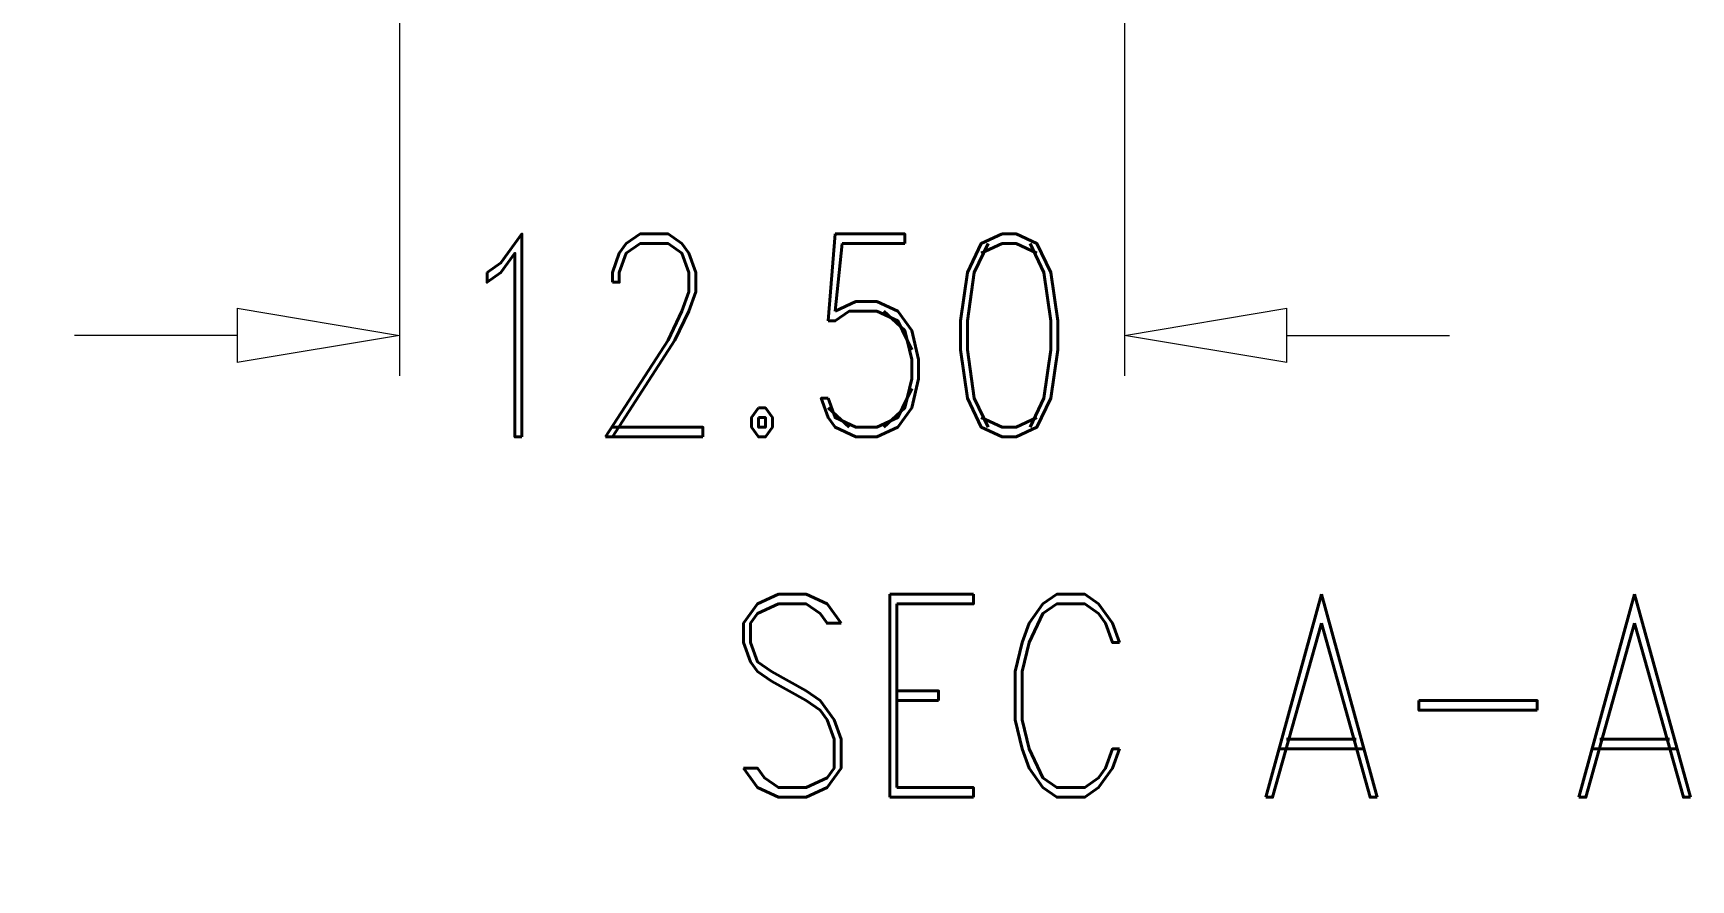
# Model space of a CAD drawing. Header units: millimetres. Extents: x 0 to 4083, y 0 to 1644.
# Drawn here: x 3710.91 to 3739.49, y 1399.32 to 1413.92 of the extents above; entities that cross this region are included whole.
import ezdxf
from ezdxf.enums import TextEntityAlignment as Align

# ---------------------------------------------------------------- set-up
doc = ezdxf.new("R2010")
doc.units = ezdxf.units.MM
doc.layers.get('0').update_dxf_attribs({"linetype": 'CONTINUOUS'})
doc.layers.get('Defpoints').update_dxf_attribs({"linetype": 'CONTINUOUS'})
doc.layers.add('dim', color=3, linetype='CONTINUOUS', lineweight=9)
doc.layers.add('hatch', color=56, linetype='CONTINUOUS', lineweight=9)
doc.styles.add('longtou', font='romand.shx', dxfattribs={"width": 0.8, "bigfont": 'fangsong.shx'})
doc.dimstyles.new('YanXiu', dxfattribs={"dimtxt": 2.5, "dimasz": 2.2, "dimexe": 1, "dimexo": 0, "dimgap": 0.66, "dimtad": 0, "dimzin": 0, "dimdsep": 46, "dimtxsty": 'longtou', "dimblk": 'CLOSEDBLANK', "dimcen": 0, "dimclrd": 3, "dimclre": 3, "dimclrt": 7, "dimadec": 0, "dimazin": 0, "dimtfac": 1, "dimtdec": 4, "dimtofl": 0, "dimtmove": 0, "dimatfit": 3, "dimldrblk": 'CLOSEDBLANK', "dimfxl": 0, "dimtolj": 1, "dimtzin": 0, "dimlwd": 0, "dimlwe": 0, "dimarcsym": 0})

# ---------------------------------------------------------------- blocks, each defined once
blk = doc.blocks.new('_ClosedBlank')
at = {"color": 0, "linetype": 'ByBlock', "lineweight": -2}
for p, q in [((-1, 0.167), (0, 0)), ((-1, 0.167), (-1, -0.167)), ((0, 0), (-1, -0.167))]:
    blk.add_line(p, q, dxfattribs=at)
blk = doc.blocks.new('*D42')
at = {"layer": 'Defpoints', "color": 0}
for p in [(3717.229, 1426.195), (3729.729, 1414.339), (3729.729, 1408.71)]:
    blk.add_point(p, dxfattribs=at)
at = {"layer": 'dim', "color": 3, "lineweight": 5}
for p, q in [((3717.229, 1426.195), (3717.229, 1408.011)), ((3729.729, 1414.339), (3729.729, 1408.011)), ((3714.429, 1408.71), (3711.629, 1408.71)), ((3732.529, 1408.71), (3735.329, 1408.71))]:
    blk.add_line(p, q, dxfattribs=at)
at = {"layer": 'dim', "color": 3, "lineweight": 5, "xscale": 2.8, "yscale": 2.8, "zscale": 2.8}
blk.add_blockref('_ClosedBlank', (3717.229, 1408.71), dxfattribs=at)
at = {"layer": 'dim', "color": 3, "lineweight": 5, "xscale": 2.8, "yscale": 2.8, "zscale": 2.8, "rotation": 180}
blk.add_blockref('_ClosedBlank', (3729.729, 1408.71), dxfattribs=at)
at = {"layer": 'dim', "color": 7, "insert": (3723.479, 1408.71), "char_height": 3.5, "attachment_point": 5, "style": 'longtou'}
blk.add_mtext('12.50', dxfattribs=at)
blk = doc.blocks.new('*D44')
at = {"layer": 'Defpoints', "color": 0}
for p in [(3937.851, 1560.11), (3935.901, 1559.666)]:
    blk.add_point(p, dxfattribs=at)
at = {"layer": 'dim', "color": 3, "lineweight": 5}
blk.add_line((3930.441, 1558.423), (3933.171, 1559.045), dxfattribs=at)
at = {"layer": 'dim', "color": 3, "lineweight": 5, "xscale": 2.8, "yscale": 2.8, "zscale": 2.8, "rotation": 12.82550055500825}
blk.add_blockref('_ClosedBlank', (3935.901, 1559.666), dxfattribs=at)
at = {"layer": 'dim', "color": 7, "insert": (3924.233, 1557.01), "char_height": 3.5, "attachment_point": 5, "rotation": 12.8255, "style": 'longtou'}
blk.add_mtext('∅2.00', dxfattribs=at)

msp = doc.modelspace()

# ---------------------------------------------------------------- texts
at = {"layer": 'hatch', "color": 6, "style": 'longtou', "width": 0.8}
msp.add_text('SEC A-A', height=3.5, dxfattribs=at).set_placement((3731.262, 1402.496), align=Align.MIDDLE)

# ---------------------------------------------------------------- dimensions: what is measured, and where the dimension line sits
at = {"layer": 'dim'}
for base, p1, p2, picture, middle in [((3935.901070317, 1559.666057196), (0, 0), (0, 0), '*D44', (3924.233305432, 1557.009744497)), ((3729.729, 1408.71), (3717.229, 1426.195), (3729.729, 1414.339), '*D42', (3723.479, 1408.71))]:
    dim = msp.add_linear_dim(base=base, p1=p1, p2=p2, dimstyle='YanXiu', override={"dimtxt": 3.5, "dimasz": 2.8, "dimexe": 0.69965, "dimgap": 0.69965}, dxfattribs=at)
    dim.commit()
    dim.dimension.update_dxf_attribs({"geometry": picture, "text_midpoint": middle, "dimtype": 160})

doc.saveas('drawing.dxf')
